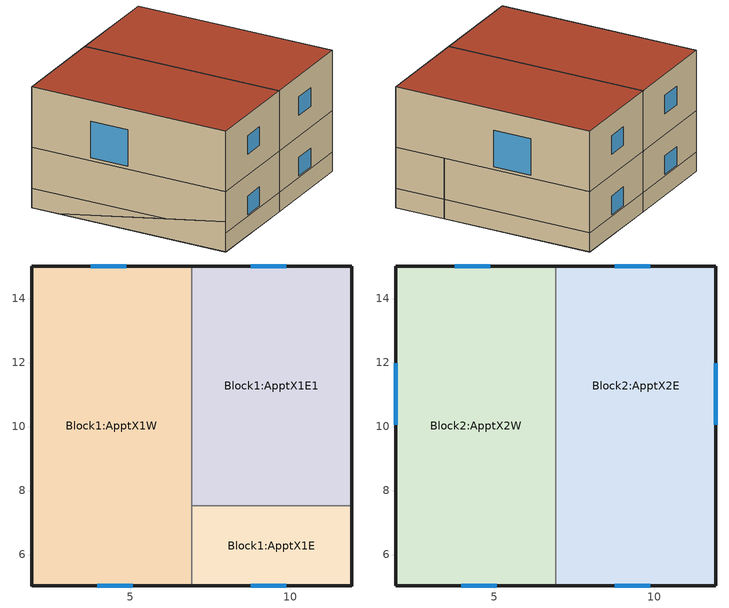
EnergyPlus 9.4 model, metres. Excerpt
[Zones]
Block1:ApptX1W
 floor ground (Floor_B4R): 6.93,5.02 1.93,5.02 1.93,15.02 6.93,15.02 z-0.97
 wall outside (Wall_ext_B4R): 6.93,15.02 1.93,15.02 / 1.93,5.02 6.93,5.02 z0:2.03; 1.93,15.02,0 1.93,8.07,0 1.93,5.02,0.53 1.93,5.02,2.03 1.93,15.02,2.03
 wall to Block1:ApptX1E1 (Projet de cloison): 6.93,7.52 6.93,15.02 z-0.97:2.03
 wall ground (Projet Mur enterré): 6.93,15.02 1.93,15.02 / 1.93,5.02 6.93,5.02 z-0.97:0; 1.93,13.62,-0.97 1.93,5.02,-0.97 1.93,5.02,0.53; 1.93,15.02,-0.97 1.93,13.62,-0.97 1.93,8.07,0 1.93,15.02,0
 wall to Block1:ApptX1E (Projet de cloison): 6.93,5.02 6.93,7.52 z-0.97:2.03
 window (Predef_window_B4R_simple - 1001): 4.89,15.02 3.77,15.02 / 3.97,5.02 5.09,5.02 z0.07:0.99
Block1:ApptX1E1
 floor ground (Floor_B4R): 11.93,7.52 6.93,7.52 6.93,15.02 11.93,15.02 z-0.97
 wall outside (Wall_ext_B4R): 11.93,7.52 11.93,15.02 6.93,15.02 z0:2.03
 wall ground (Projet Mur enterré): 11.93,7.52 11.93,15.02 6.93,15.02 z-0.97:0
 wall to Block1:ApptX1E (Projet de cloison): 6.93,7.52 11.93,7.52 z-0.97:2.03
 window (Predef_window_B4R_simple - 1001): 9.89,15.02 8.77,15.02 z0.07:0.99
Block1:ApptX1E
 floor ground (Floor_B4R): 11.93,5.02 6.93,5.02 6.93,7.52 11.93,7.52 z-0.97
 wall outside (Wall_ext_B4R): 6.93,5.02 11.93,5.02 11.93,7.52 z0:2.03
 wall ground (Projet Mur enterré): 6.93,5.02 11.93,5.02 11.93,7.52 z-0.97:0
 window (Predef_window_B4R_simple - 1001): 8.77,5.02 9.89,5.02 z0.07:0.99
Block2:ApptX2W
 floor to Block1:ApptX1W (Projet de plancher interne_Reversed_Rev): 6.93,5.02 1.93,5.02 1.93,15.02 6.93,15.02 z2.03
 wall outside (Wall_ext_B4R): 6.93,15.02 1.93,15.02 1.93,5.02 6.93,5.02 z2.03:5.03
 wall to Block2:ApptX2E (Projet de cloison): 6.93,5.02 6.93,15.02 z2.03:5.03
 window (Predef_window_B4R_simple - 1001): 4.89,15.02 3.77,15.02 / 3.97,5.02 5.09,5.02 z3.07:3.99; 1.93,11.98 1.93,10.06 z2.17:3.99
 roof outside (Roof_B4R): 1.93,5.02 6.93,5.02 6.93,15.02 1.93,15.02 z5.03
Block2:ApptX2E
 floor to Block1:ApptX1E1 (Projet de plancher interne_Reversed_Rev): 11.93,7.52 6.93,7.52 6.93,15.02 11.93,15.02 z2.03
 floor to Block1:ApptX1E (Projet de plancher interne_Reversed_Rev): 11.93,5.02 6.93,5.02 6.93,7.52 11.93,7.52 z2.03
 wall outside (Wall_ext_B4R): 6.93,5.02 11.93,5.02 11.93,15.02 6.93,15.02 z2.03:5.03
 window (Predef_window_B4R_simple - 1001): 11.93,10.06 11.93,11.98 z2.17:3.99; 9.89,15.02 8.77,15.02 / 8.77,5.02 9.89,5.02 z3.07:3.99
 roof outside (Roof_B4R): 6.93,5.02 11.93,5.02 11.93,15.02 6.93,15.02 z5.03
shading: 1.93,5.02,-0.97 1.93,13.62,-0.97 1.93,5.02,0.53
[Building]
Building: North Axis {deg}=0; Terrain=Suburbs; Loads Convergence Tolerance Value {W}=0.04; Temperature Convergence Tolerance Value {deltaC}=0.4; Solar Distribution=FullExterior; Maximum Number of Warmup Days=25; Minimum Number of Warmup Days=6
[Site:Location]
Sans titre (01-01:31-12)  (01-01:31-12): Latitude {deg}=48.72; Longitude {deg}=2.38; Time Zone {hr}=1; Elevation {m}=90
[SizingPeriod:DesignDay] Day of Month=15; Humidity Condition Type=WetBulb; Barometric Pressure {Pa}=100248.5; Rain Indicator=No; Snow Indicator=No
Name | Month | Day Type | Maximum Dry-Bulb Temperature {C} | Daily Dry-Bulb Temperature Range {deltaC} | Wetbulb or DewPoint at Maximum Dry-Bulb {C} | Wind Speed {m/s} | Wind Direction {deg} | Daylight Saving Time Indicator | Solar Model Indicator | Sky Clearness
Summer Design Day in Sans titre (01-01:31-12) Juin | 6 | SummerDesignDay | 31.4 | 13.1 | 20.9 | 0 | 0 | Yes | ASHRAEClearSky | 0.98
Summer Design Day in Sans titre (01-01:31-12) Juil | 7 | SummerDesignDay | 33.8 | 13.6 | 20.9 | 0 | 0 | Yes | ASHRAEClearSky | 0.98
Summer Design Day in Sans titre (01-01:31-12) Aoû | 8 | SummerDesignDay | 35.9 | 14.2 | 21.6 | 0 | 0 | Yes | ASHRAEClearSky | 0.98
Summer Design Day in Sans titre (01-01:31-12) Sep | 9 | SummerDesignDay | 28.8 | 12.4 | 19.1 | 0 | 0 | Yes | ASHRAEClearSky | 0.98
Winter Design Day in Sans titre (01-01:31-12) | 1 | WinterDesignDay | -5.4 | 0 | -5.4 | 2.8 | 60 | No |  | 0
[Site:GroundTemperature:BuildingSurface]
18, 18, 18, 18, 18, 18, 18, 18, 18, 18, 18, 18
[Site:GroundTemperature:FCfactorMethod]
January Ground Temperature {C}=3.98; February Ground Temperature {C}=5.32; March Ground Temperature {C}=7.94; April Ground Temperature {C}=10.41; May Ground Temperature {C}=15.09; June Ground Temperature {C}=17.56; July Ground Temperature {C}=18.24; August Ground Temperature {C}=16.99; September Ground Temperature {C}=14.1; October Ground Temperature {C}=10.5; November Ground Temperature {C}=6.96; December Ground Temperature {C}=4.62
[Site:GroundTemperature:Shallow]
14, 14, 14, 14, 14, 14, 14, 14, 14, 14, 14, 14
[Site:GroundTemperature:Deep]
14, 14, 14, 14, 14, 14, 14, 14, 14, 14, 14, 14
[Site:GroundReflectance]
0.2, 0.2, 0.2, 0.2, 0.2, 0.2, 0.2, 0.2, 0.2, 0.2, 0.2, 0.2
[Site:GroundReflectance:SnowModifier]
2, 2
[Material] Roughness=Rough; Thermal Absorptance=0.9
Name | Thickness {m} | Conductivity {W/m-K} | Density {kg/m3} | Specific Heat {J/kg-K} | Solar Absorptance | Visible Absorptance
Urea Formaldehyde Foam_.1327 | 0.1327 | 0.04 | 10 | 1400 | 0.6 | 0.6
Cast Concrete_.1 | 0.1 | 1.13 | 2000 | 1000 | 0.6 | 0.6
Floor/Roof Screed_.03 | 0.03 | 0.41 | 1200 | 840 | 0.73 | 0.73
Cast Concrete (Dense)_.1 | 0.1 | 1.4 | 2100 | 840 | 0.6 | 0.6
Gypsum Plasterboard_.025 | 0.025 | 0.25 | 900 | 1000 | 0.5 | 0.5
Project medium concrete block_.2 | 0.2 | 0.51 | 1400 | 1000 | 0.6 | 0.6
MW Glass Wool (rolls)_.0095 | 0.0095 | 0.04 | 12 | 840 | 0.6 | 0.6
Brickwork Outer_.1 | 0.1 | 0.84 | 1700 | 800 | 0.7 | 0.7
XPS Extruded Polystyrene  - CO2 Blowing_.0795 | 0.0795 | 0.034 | 35 | 1400 | 0.6 | 0.6
Concrete Block (Medium)_.1 | 0.1 | 0.51 | 1400 | 1000 | 0.6 | 0.6
Gypsum Plastering_.013 | 0.013 | 0.4 | 1000 | 1000 | 0.5 | 0.5
Asphalt 1_.01 | 0.01 | 0.7 | 2100 | 1000 | 0.85 | 0.9
MW Glass Wool (rolls)_.1445 | 0.1445 | 0.04 | 12 | 840 | 0.6 | 0.6
Plasterboard_.013 | 0.013 | 0.25 | 2800 | 896 | 0.5 | 0.5
[Material:NoMass] Roughness=Rough; Thermal Absorptance=0.9; Solar Absorptance=0.7; Visible Absorptance=0.7
Name | Thermal Resistance {m2-K/W}
5_RVAL_2 | 0.15
11_RVAL_3 | 0.18
[WindowMaterial:SimpleGlazingSystem]
Simple Predef_window_B4R_simple - 1001: U-Factor {W/m2-K}=1.96; Solar Heat Gain Coefficient=0.691; Visible Transmittance=0.744
[Construction]
Floor_B4R: Urea Formaldehyde Foam_.1327, Cast Concrete_.1, Floor/Roof Screed_.03
Projet de plancher interne_Reversed_Rev: Cast Concrete (Dense)_.1
Projet de cloison: Gypsum Plasterboard_.025, 5_RVAL_2, Gypsum Plasterboard_.025
Wall_ext_B4R: Project medium concrete block_.2, MW Glass Wool (rolls)_.0095
Projet Mur enterré: Brickwork Outer_.1, XPS Extruded Polystyrene  - CO2 Blowing_.0795, Concrete Block (Medium)_.1, Gypsum Plastering_.013
Roof_B4R: Asphalt 1_.01, MW Glass Wool (rolls)_.1445, 11_RVAL_3, Plasterboard_.013
Predef_window_B4R_simple - 1001: Simple Predef_window_B4R_simple - 1001
[Zone] Type=1; Multiplier=1; Zone Inside Convection Algorithm=TARP; Part of Total Floor Area=Yes
Name | Volume {m3} | Floor Area {m2}
Block1:ApptX1W | 130.845 | 43.615
Block1:ApptX1E1 | 99.1239 | 33.0413
Block1:ApptX1E | 29.6364 | 9.8788
Block2:ApptX2W; Block2:ApptX2E | 131.0197 | 45.1792
[People] Number of People Schedule=Planning_occupation_activity; Number of People Calculation Method=People/Area; People per Zone Floor Area {person/m2}=0.0215; Fraction Radiant=0.3; Sensible Heat Fraction=AutoCalculate; Carbon Dioxide Generation Rate {m3/s-W}=3.82e-08; Enable ASHRAE 55 Comfort Warnings=No; Mean Radiant Temperature Calculation Type=ZoneAveraged; Work Efficiency Schedule=Work efficiency; Clothing Insulation Calculation Method=ClothingInsulationSchedule; Air Velocity Schedule=Default Air Velocity for Comfort Calculations
Name | Zone or ZoneList | Activity Level Schedule | Clothing Insulation Schedule
People Block1:ApptX1W | Block1:ApptX1W | Activity Schedule 194 | Clothing Schedule 194
People Block1:ApptX1E1 | Block1:ApptX1E1 | Activity Schedule 202 | Clothing Schedule 202
People Block1:ApptX1E | Block1:ApptX1E | Activity Schedule 209 | Clothing Schedule 209
People Block2:ApptX2W | Block2:ApptX2W | Activity Schedule 226 | Clothing Schedule 226
People Block2:ApptX2E | Block2:ApptX2E | Activity Schedule 233 | Clothing Schedule 233
[Lights] Schedule=Residential Light; Design Level Calculation Method=Watts/Area; Watts per Zone Floor Area {W/m2}=15; Return Air Fraction=0; Fraction Radiant=0.42; Fraction Visible=0.18; Fraction Replaceable=1
Name | Zone or ZoneList
Block1:ApptX1W General lighting | Block1:ApptX1W
Block1:ApptX1E1 General lighting | Block1:ApptX1E1
Block1:ApptX1E General lighting | Block1:ApptX1E
Block2:ApptX2W General lighting | Block2:ApptX2W
Block2:ApptX2E General lighting | Block2:ApptX2E
[OtherEquipment] Fuel Type=Electricity; Schedule=On 24/7; Design Level Calculation Method=Watts/Area; Power per Zone Floor Area {W/m2}=13.03; Fraction Latent=0; Fraction Radiant=0.2; Fraction Lost=0; Carbon Dioxide Generation Rate {m3/s-W}=0
Name | Zone or ZoneList
Block1:ApptX1W Miscellaneous gain 1 | Block1:ApptX1W
Block1:ApptX1E1 Miscellaneous gain 1 | Block1:ApptX1E1
Block1:ApptX1E Miscellaneous gain 1 | Block1:ApptX1E
Block2:ApptX2W Miscellaneous gain 1 | Block2:ApptX2W
Block2:ApptX2E Miscellaneous gain 1 | Block2:ApptX2E
[ZoneInfiltration:DesignFlowRate] Schedule=On 24/7; Design Flow Rate Calculation Method=Flow/zone; Constant Term Coefficient=1; Temperature Term Coefficient=0; Velocity Term Coefficient=0; Velocity Squared Term Coefficient=0
Name | Zone or ZoneList | Design Flow Rate {m3/s}
Block1:ApptX1W Infiltration | Block1:ApptX1W | 0.025442
Block1:ApptX1E1 Infiltration | Block1:ApptX1E1 | 0.019274
Block1:ApptX1E Infiltration | Block1:ApptX1E | 0.005763
Block2:ApptX2W Infiltration | Block2:ApptX2W | 0.025476
Block2:ApptX2E Infiltration | Block2:ApptX2E | 0.025476
[DesignSpecification:OutdoorAir] Outdoor Air Method=AirChanges/Hour; Outdoor Air Flow per Person {m3/s-person}=0; Outdoor Air Flow per Zone Floor Area {m3/s-m2}=0; Outdoor Air Flow per Zone {m3/s}=0; Outdoor Air Flow Air Changes per Hour {1/hr}=0.5; Outdoor Air Schedule=Planning_occupation_activity
Block1:ApptX1W; Block1:ApptX1E1; Block1:ApptX1E; Block2:ApptX2W; Block2:ApptX2E
[DesignSpecification:ZoneAirDistribution] Zone Air Distribution Effectiveness in Cooling Mode=1; Zone Air Distribution Effectiveness in Heating Mode=1
Block1:ApptX1W; Block1:ApptX1E1; Block1:ApptX1E; Block2:ApptX2W; Block2:ApptX2E
[Sizing:Zone] Zone Cooling Design Supply Air Temperature Input Method=SupplyAirTemperature; Zone Cooling Design Supply Air Temperature {C}=12; Zone Cooling Design Supply Air Temperature Difference {deltaC}=0; Zone Heating Design Supply Air Temperature Input Method=SupplyAirTemperature; Zone Heating Design Supply Air Temperature {C}=35; Zone Heating Design Supply Air Temperature Difference {deltaC}=0; Zone Cooling Design Supply Air Humidity Ratio {kgWater/kgDryAir}=0.008; Zone Heating Design Supply Air Humidity Ratio {kgWater/kgDryAir}=0.016; Zone Heating Sizing Factor=1.25; Zone Cooling Sizing Factor=1.15; Cooling Design Air Flow Method=DesignDay; Cooling Minimum Air Flow Fraction=0; Heating Design Air Flow Method=DesignDay
Name | Design Specification Outdoor Air Object | Design Specification Zone Air Distribution Object
Block1:ApptX1W | Block1:ApptX1W | Block1:ApptX1W
Block1:ApptX1E1 | Block1:ApptX1E1 | Block1:ApptX1E1
Block1:ApptX1E | Block1:ApptX1E | Block1:ApptX1E
Block2:ApptX2W | Block2:ApptX2W | Block2:ApptX2W
Block2:ApptX2E | Block2:ApptX2E | Block2:ApptX2E
[ZoneControl:Thermostat] Control Type Schedule=Zone Control Type Sched
Name | Zone or ZoneList | Control 1
Block1:ApptX1W Thermostat | Block1:ApptX1W | Dual Setpoint - Zone Block1:ApptX1W
Block1:ApptX1E1 Thermostat | Block1:ApptX1E1 | Dual Setpoint - Zone Block1:ApptX1E1
Block1:ApptX1E Thermostat | Block1:ApptX1E | Dual Setpoint - Zone Block1:ApptX1E
Block2:ApptX2W Thermostat | Block2:ApptX2W | Dual Setpoint - Zone Block2:ApptX2W
Block2:ApptX2E Thermostat | Block2:ApptX2E | Dual Setpoint - Zone Block2:ApptX2E
[ThermostatSetpoint:DualSetpoint]
Name | Heating Setpoint Temperature Schedule | Cooling Setpoint Temperature Schedule
Dual Setpoint - Zone Block1:ApptX1W | Block1:ApptX1W Heating Setpoint Schedule | Block1:ApptX1W Cooling SP Sch
Dual Setpoint - Zone Block1:ApptX1E1 | Block1:ApptX1E1 Heating Setpoint Schedule | Block1:ApptX1E1 Cooling SP Sch
Dual Setpoint - Zone Block1:ApptX1E | Block1:ApptX1E Heating Setpoint Schedule | Block1:ApptX1E Cooling SP Sch
Dual Setpoint - Zone Block2:ApptX2W | Block2:ApptX2W Heating Setpoint Schedule | Block2:ApptX2W Cooling SP Sch
Dual Setpoint - Zone Block2:ApptX2E | Block2:ApptX2E Heating Setpoint Schedule | Block2:ApptX2E Cooling SP Sch
[ZoneHVAC:IdealLoadsAirSystem] Maximum Heating Supply Air Temperature {C}=35; Minimum Cooling Supply Air Temperature {C}=12; Maximum Heating Supply Air Humidity Ratio {kgWater/kgDryAir}=0.016; Minimum Cooling Supply Air Humidity Ratio {kgWater/kgDryAir}=0.008; Heating Limit=LimitCapacity; Maximum Heating Air Flow Rate {m3/s}=Autosize; Maximum Sensible Heating Capacity {W}=Autosize; Maximum Cooling Air Flow Rate {m3/s}=0; Dehumidification Control Type=None; Humidification Control Type=None; Outdoor Air Economizer Type=NoEconomizer; Heat Recovery Type=None
Name | Heating Availability Schedule | Cooling Availability Schedule | Design Specification Outdoor Air Object
Block1:ApptX1W Ideal Loads Air | Block1:ApptX1W Heating Availability Sch | Block1:ApptX1W Cooling Availability Sch | Block1:ApptX1W
Block1:ApptX1E1 Ideal Loads Air | Block1:ApptX1E1 Heating Availability Sch | Block1:ApptX1E1 Cooling Availability Sch | Block1:ApptX1E1
Block1:ApptX1E Ideal Loads Air | Block1:ApptX1E Heating Availability Sch | Block1:ApptX1E Cooling Availability Sch | Block1:ApptX1E
Block2:ApptX2W Ideal Loads Air | Block2:ApptX2W Heating Availability Sch | Block2:ApptX2W Cooling Availability Sch | Block2:ApptX2W
Block2:ApptX2E Ideal Loads Air | Block2:ApptX2E Heating Availability Sch | Block2:ApptX2E Cooling Availability Sch | Block2:ApptX2E
[Zone equipment]
Block1:ApptX1W: Block1:ApptX1W Ideal Loads Air
Block1:ApptX1E1: Block1:ApptX1E1 Ideal Loads Air
Block1:ApptX1E: Block1:ApptX1E Ideal Loads Air
Block2:ApptX2W: Block2:ApptX2W Ideal Loads Air
Block2:ApptX2E: Block2:ApptX2E Ideal Loads Air
[WaterUse:Equipment] Flow Rate Fraction Schedule=Planning_occupation_activity
Name | Peak Flow Rate {m3/s} | Target Temperature Schedule | Hot Water Supply Temperature Schedule | Cold Water Supply Temperature Schedule | Zone
DHW Block1:ApptX1W | 6.98287e-05 | DHW Supply Temperature Block1:ApptX1W | DHW Supply Temperature Block1:ApptX1W | DHW Mains Temperature Block1:ApptX1W | Block1:ApptX1W
DHW Block1:ApptX1E1 | 5.28999e-05 | DHW Supply Temperature Block1:ApptX1E1 | DHW Supply Temperature Block1:ApptX1E1 | DHW Mains Temperature Block1:ApptX1E1 | Block1:ApptX1E1
DHW Block1:ApptX1E | 1.58162e-05 | DHW Supply Temperature Block1:ApptX1E | DHW Supply Temperature Block1:ApptX1E | DHW Mains Temperature Block1:ApptX1E | Block1:ApptX1E
DHW Block2:ApptX2W | 7.2333e-05 | DHW Supply Temperature Block2:ApptX2W | DHW Supply Temperature Block2:ApptX2W | DHW Mains Temperature Block2:ApptX2W | Block2:ApptX2W
DHW Block2:ApptX2E | 7.2333e-05 | DHW Supply Temperature Block2:ApptX2E | DHW Supply Temperature Block2:ApptX2E | DHW Mains Temperature Block2:ApptX2E | Block2:ApptX2E
[Schedule:Day:Hourly]
Summer Control Type Day Sch; Winter Control Type Day Sch: 4, 4, 4, 4, 4, 4, 4, 4, 4, 4, 4, 4, 4, 4, 4, 4, 4, 4, 4, 4, 4, 4, 4, 4
[Schedule:Week:Daily]
Summer Control Type Week Sch: Summer Control Type Day Sch, Summer Control Type Day Sch, Summer Control Type Day Sch, Summer Control Type Day Sch, Summer Control Type Day Sch, Summer Control Type Day Sch, Summer Control Type Day Sch, Summer Control Type Day Sch, Summer Control Type Day Sch, Summer Control Type Day Sch, Summer Control Type Day Sch, Summer Control Type Day Sch
Winter Control Type Week Sch: Winter Control Type Day Sch, Winter Control Type Day Sch, Winter Control Type Day Sch, Winter Control Type Day Sch, Winter Control Type Day Sch, Winter Control Type Day Sch, Winter Control Type Day Sch, Winter Control Type Day Sch, Winter Control Type Day Sch, Winter Control Type Day Sch, Winter Control Type Day Sch, Winter Control Type Day Sch
[Schedule:Year]
Zone Control Type Sched: Winter Control Type Week Sch, 1, 1, 3, 31, Summer Control Type Week Sch, 4, 1, 9, 30, Winter Control Type Week Sch, 10, 1, 12, 31
[Schedule:Compact]
Work efficiency; Block1:ApptX1W Cooling Availability Sch; Block1:ApptX1E1 Cooling Availability Sch; Block1:ApptX1E Cooling Availability Sch; Block2:ApptX2W Cooling Availability Sch; Block2:ApptX2E Cooling Availability Sch: Through: 12/31, For: AllDays, Until: 24:00, 0
On 24/7: Through: 12/31, For: AllDays, Until: 24:00, 1
Residential Light: Through: 31 Dec, For: Weekdays, Until: 06:00, 0, Until: 22:00, 1, Until: 23:00, 0.8, Until: 24:00, 0.2, For: Saturday, Until: 07:00, 0, Until: 22:00, 1, Until: 23:00, 0.8, Until: 24:00, 0.2, For: Sunday Holidays, Until: 07:00, 0, Until: 22:00, 1, Until: 23:00, 0.8, Until: 24:00, 0.2, For: SummerDesignDay, Until: 24:00, 1, For: AllOtherDays, Until: 24:00, 0
Default Air Velocity for Comfort Calculations: Through: 12/31, For: AllDays, Until: 24:00, 0.137
Planning_occupation_activity: Through: 31 Dec, For: Weekdays, Until: 05:00, 1, Until: 06:00, 0.8, Until: 08:00, 0.75, Until: 09:00, 0.5, Until: 15:00, 0.43, Until: 18:00, 0.5, Until: 21:00, 0.75, Until: 24:00, 0.8, For: Saturday, Until: 07:00, 1, Until: 08:00, 0.8, Until: 09:00, 0.75, Until: 10:00, 0.5, Until: 15:00, 0.43, Until: 18:00, 0.5, Until: 21:00, 0.75, Until: 24:00, 0.8, For: Sunday Holidays, Until: 07:00, 1, Until: 08:00, 0.8, Until: 09:00, 0.75, Until: 10:00, 0.5, Until: 15:00, 0.43, Until: 18:00, 0.5, Until: 21:00, 0.75, Until: 24:00, 0.8, For: SummerDesignDay, Until: 24:00, 1, For: AllOtherDays, Until: 24:00, 0
Activity Schedule 194; Activity Schedule 202; Activity Schedule 209; Activity Schedule 226; Activity Schedule 233: Through: 12/31, For: AllDays, Until: 24:00, 117
Clothing Schedule 194; Clothing Schedule 202; Clothing Schedule 209; Clothing Schedule 226; Clothing Schedule 233: Through: 4/1, For: AllDays, Until: 24:00, 1, Through: 9/30, For: AllDays, Until: 24:00, .5, Through: 12/31, For: AllDays, Until: 24:00, 1
DHW Supply Temperature Block1:ApptX1W; DHW Supply Temperature Block1:ApptX1E1; DHW Supply Temperature Block1:ApptX1E; DHW Supply Temperature Block2:ApptX2W; DHW Supply Temperature Block2:ApptX2E: Through: 12/31, For: AllDays, Until: 24:00, 65
DHW Mains Temperature Block1:ApptX1W; DHW Mains Temperature Block1:ApptX1E1; DHW Mains Temperature Block1:ApptX1E; DHW Mains Temperature Block2:ApptX2W; DHW Mains Temperature Block2:ApptX2E: Through: 12/31, For: AllDays, Until: 24:00, 10
Block1:ApptX1W Heating Setpoint Schedule; Block1:ApptX1E1 Heating Setpoint Schedule; Block1:ApptX1E Heating Setpoint Schedule; Block2:ApptX2W Heating Setpoint Schedule; Block2:ApptX2E Heating Setpoint Schedule: Through: 31 Dec, For: Weekdays, Until: 05:00, 20, Until: 06:00, 20, Until: 08:00, 20, Until: 09:00, 20, Until: 15:00, 20, Until: 18:00, 20, Until: 21:00, 20, Until: 24:00, 20, For: Saturday, Until: 07:00, 20, Until: 08:00, 20, Until: 09:00, 20, Until: 10:00, 20, Until: 15:00, 20, Until: 18:00, 20, Until: 21:00, 20, Until: 24:00, 20, For: Sunday Holidays, Until: 07:00, 20, Until: 08:00, 20, Until: 09:00, 20, Until: 10:00, 20, Until: 15:00, 20, Until: 18:00, 20, Until: 21:00, 20, Until: 24:00, 20, For: SummerDesignDay, Until: 24:00, 20, For: AllOtherDays, Until: 24:00, -50
Block1:ApptX1W Heating Availability Sch; Block1:ApptX1E1 Heating Availability Sch; Block1:ApptX1E Heating Availability Sch; Block2:ApptX2W Heating Availability Sch; Block2:ApptX2E Heating Availability Sch: Through: 31 Dec, For: Weekdays, Until: 05:00, 1, Until: 06:00, 1, Until: 08:00, 1, Until: 09:00, 1, Until: 15:00, 1, Until: 18:00, 1, Until: 21:00, 1, Until: 24:00, 1, For: Saturday, Until: 07:00, 1, Until: 08:00, 1, Until: 09:00, 1, Until: 10:00, 1, Until: 15:00, 1, Until: 18:00, 1, Until: 21:00, 1, Until: 24:00, 1, For: Sunday Holidays, Until: 07:00, 1, Until: 08:00, 1, Until: 09:00, 1, Until: 10:00, 1, Until: 15:00, 1, Until: 18:00, 1, Until: 21:00, 1, Until: 24:00, 1, For: SummerDesignDay, Until: 24:00, 1, For: AllOtherDays, Until: 24:00, 0
Block1:ApptX1W Cooling SP Sch; Block1:ApptX1E1 Cooling SP Sch; Block1:ApptX1E Cooling SP Sch; Block2:ApptX2W Cooling SP Sch; Block2:ApptX2E Cooling SP Sch: Through: 12/31, For: AllDays, Until: 24:00, 100
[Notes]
Prédéfinition des conventions de géométrie : External measurements
Géométrie de zone et aires de surface : 2-Externe
Méthode de calcul du volume de zone : 1-Interne
Méthode de calcul de la surface au sol : 1-Interne
Méthode de calcul ratio de surface de fenêtres sur mur : 1-Interne
Hourly weather file: C:\ProgramData\DesignBuilder\Weather Data\FRA_PARIS_IWEC.epw
